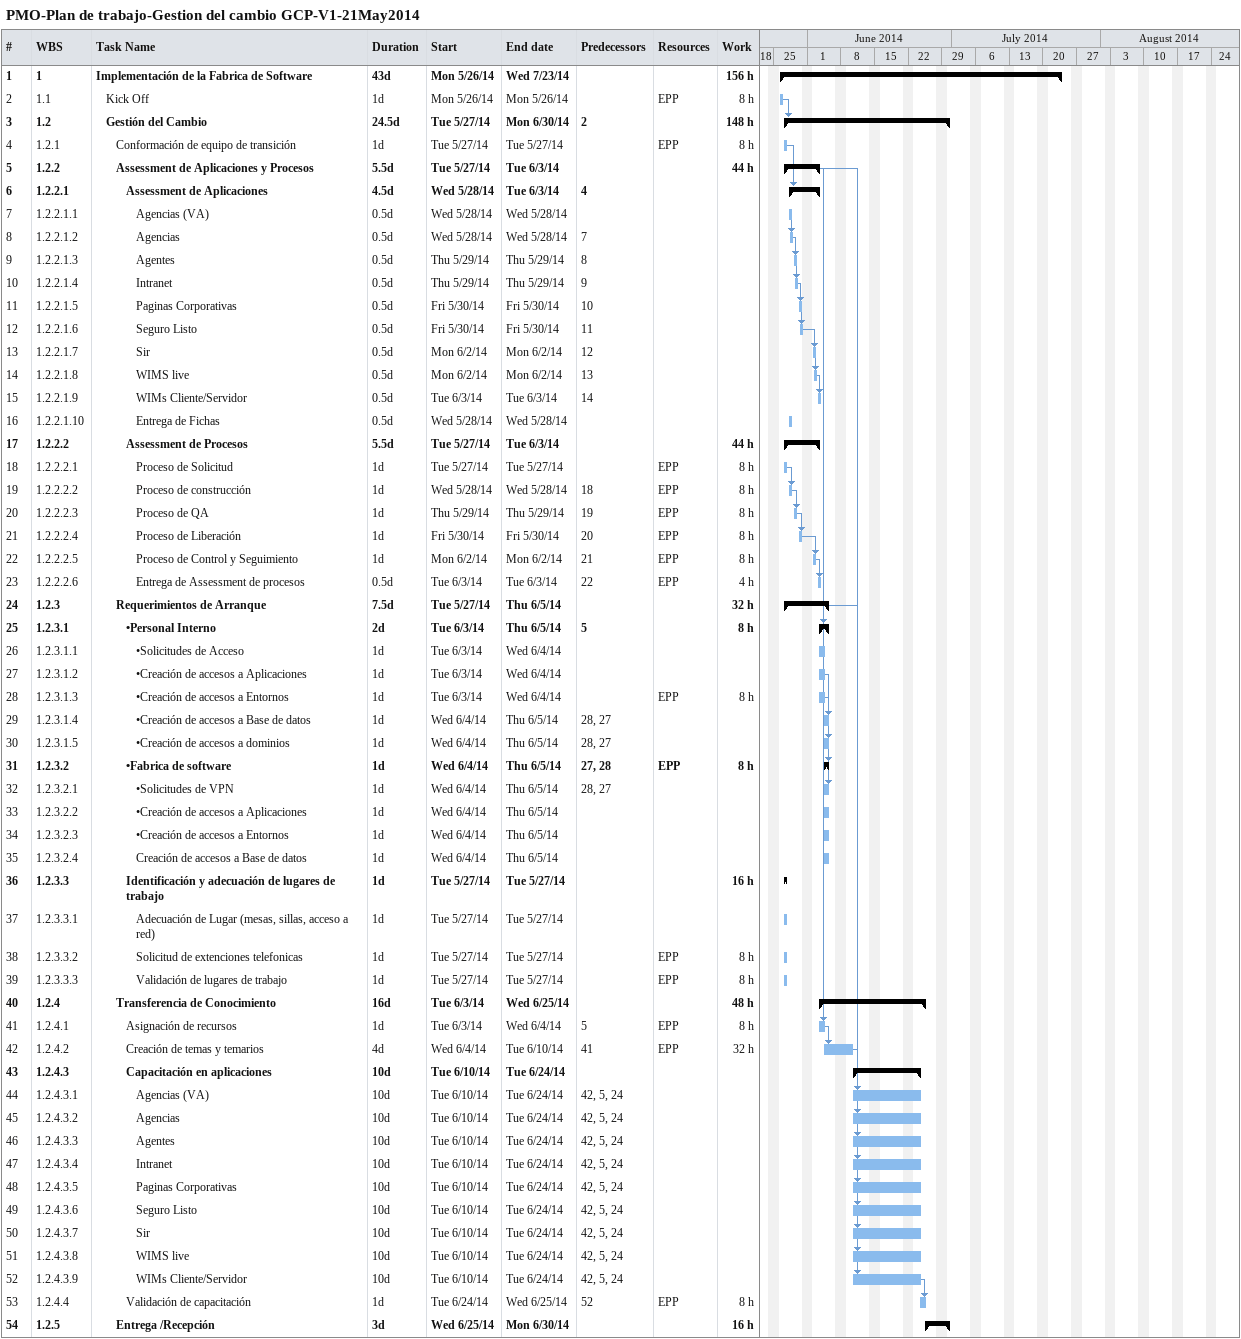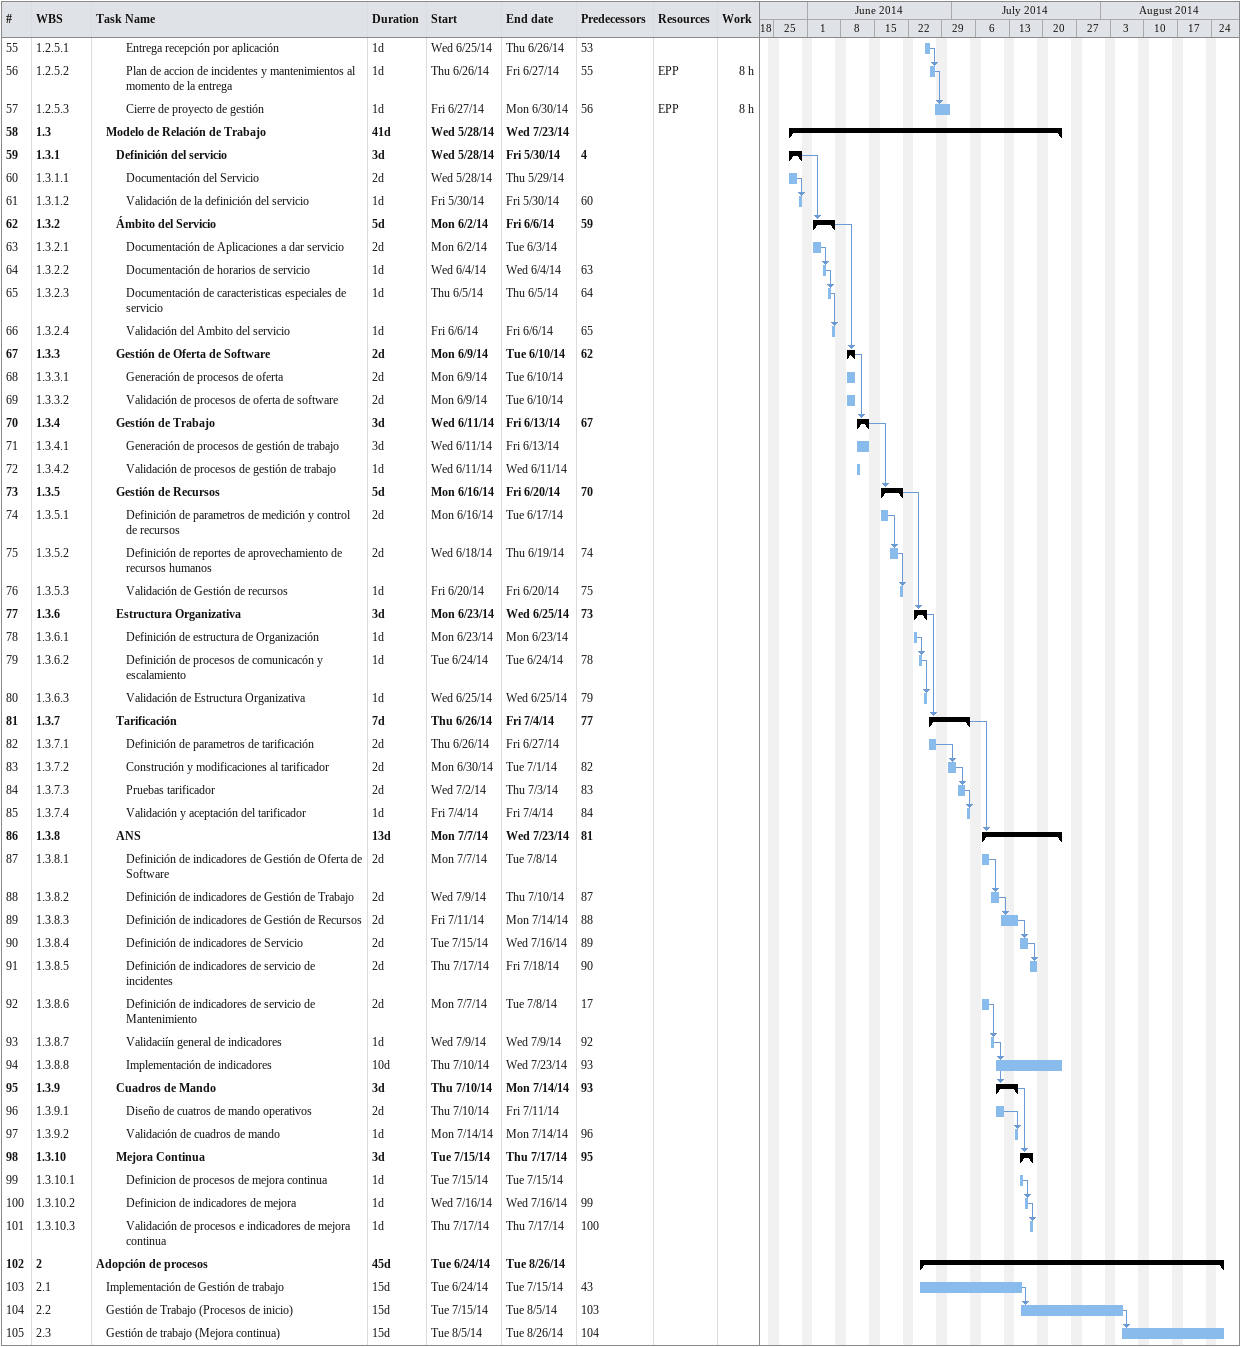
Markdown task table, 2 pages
PMO-Plan de trabajo-Gestion del cambio GCP-V1-21May2014

| ID | WBS | Task | Duration | Start | Finish | Predecessors | Resources | Work (h) |
|---|---|---|---|---|---|---|---|---|
| 1 | 1 | **Implementación de la Fabrica de Software** | 43d | 2014-05-26 | 2014-07-23 |  |  | 156 |
| 2 | 1.1 | Kick Off | 1d | 2014-05-26 | 2014-05-26 |  | EPP | 8 |
| 3 | 1.2 | **Gestión del Cambio** | 24.5d | 2014-05-27 | 2014-06-30 | 2 |  | 148 |
| 4 | 1.2.1 | Conformación de equipo de transición | 1d | 2014-05-27 | 2014-05-27 |  | EPP | 8 |
| 5 | 1.2.2 | **Assessment de Aplicaciones y Procesos** | 5.5d | 2014-05-27 | 2014-06-03 |  |  | 44 |
| 6 | 1.2.2.1 | **Assessment de Aplicaciones** | 4.5d | 2014-05-28 | 2014-06-03 | 4 |  |  |
| 7 | 1.2.2.1.1 | Agencias (VA) | 0.5d | 2014-05-28 | 2014-05-28 |  |  |  |
| 8 | 1.2.2.1.2 | Agencias | 0.5d | 2014-05-28 | 2014-05-28 | 7 |  |  |
| 9 | 1.2.2.1.3 | Agentes | 0.5d | 2014-05-29 | 2014-05-29 | 8 |  |  |
| 10 | 1.2.2.1.4 | Intranet | 0.5d | 2014-05-29 | 2014-05-29 | 9 |  |  |
| 11 | 1.2.2.1.5 | Paginas Corporativas | 0.5d | 2014-05-30 | 2014-05-30 | 10 |  |  |
| 12 | 1.2.2.1.6 | Seguro Listo | 0.5d | 2014-05-30 | 2014-05-30 | 11 |  |  |
| 13 | 1.2.2.1.7 | Sir | 0.5d | 2014-06-02 | 2014-06-02 | 12 |  |  |
| 14 | 1.2.2.1.8 | WIMS live | 0.5d | 2014-06-02 | 2014-06-02 | 13 |  |  |
| 15 | 1.2.2.1.9 | WIMs Cliente/Servidor | 0.5d | 2014-06-03 | 2014-06-03 | 14 |  |  |
| 16 | 1.2.2.1.10 | Entrega de Fichas | 0.5d | 2014-05-28 | 2014-05-28 |  |  |  |
| 17 | 1.2.2.2 | **Assessment de Procesos** | 5.5d | 2014-05-27 | 2014-06-03 |  |  | 44 |
| 18 | 1.2.2.2.1 | Proceso de Solicitud | 1d | 2014-05-27 | 2014-05-27 |  | EPP | 8 |
| 19 | 1.2.2.2.2 | Proceso de construcción | 1d | 2014-05-28 | 2014-05-28 | 18 | EPP | 8 |
| 20 | 1.2.2.2.3 | Proceso de QA | 1d | 2014-05-29 | 2014-05-29 | 19 | EPP | 8 |
| 21 | 1.2.2.2.4 | Proceso de Liberación | 1d | 2014-05-30 | 2014-05-30 | 20 | EPP | 8 |
| 22 | 1.2.2.2.5 | Proceso de Control y Seguimiento | 1d | 2014-06-02 | 2014-06-02 | 21 | EPP | 8 |
| 23 | 1.2.2.2.6 | Entrega de Assessment de procesos | 0.5d | 2014-06-03 | 2014-06-03 | 22 | EPP | 4 |
| 24 | 1.2.3 | **Requerimientos de Arranque** | 7.5d | 2014-05-27 | 2014-06-05 |  |  | 32 |
| 25 | 1.2.3.1 | **•Personal Interno** | 2d | 2014-06-03 | 2014-06-05 | 5 |  | 8 |
| 26 | 1.2.3.1.1 | •Solicitudes de Acceso | 1d | 2014-06-03 | 2014-06-04 |  |  |  |
| 27 | 1.2.3.1.2 | •Creación de accesos a Aplicaciones | 1d | 2014-06-03 | 2014-06-04 |  |  |  |
| 28 | 1.2.3.1.3 | •Creación de accesos a Entornos | 1d | 2014-06-03 | 2014-06-04 |  | EPP | 8 |
| 29 | 1.2.3.1.4 | •Creación de accesos a Base de datos | 1d | 2014-06-04 | 2014-06-05 | 28, 27 |  |  |
| 30 | 1.2.3.1.5 | •Creación de accesos a dominios | 1d | 2014-06-04 | 2014-06-05 | 28, 27 |  |  |
| 31 | 1.2.3.2 | **•Fabrica de software** | 1d | 2014-06-04 | 2014-06-05 | 27, 28 | EPP | 8 |
| 32 | 1.2.3.2.1 | •Solicitudes de VPN | 1d | 2014-06-04 | 2014-06-05 | 28, 27 |  |  |
| 33 | 1.2.3.2.2 | •Creación de accesos a Aplicaciones | 1d | 2014-06-04 | 2014-06-05 |  |  |  |
| 34 | 1.2.3.2.3 | •Creación de accesos a Entornos | 1d | 2014-06-04 | 2014-06-05 |  |  |  |
| 35 | 1.2.3.2.4 | Creación de accesos a Base de datos | 1d | 2014-06-04 | 2014-06-05 |  |  |  |
| 36 | 1.2.3.3 | **Identificación y adecuación de lugares de trabajo** | 1d | 2014-05-27 | 2014-05-27 |  |  | 16 |
| 37 | 1.2.3.3.1 | Adecuación de Lugar (mesas, sillas, acceso a red) | 1d | 2014-05-27 | 2014-05-27 |  |  |  |
| 38 | 1.2.3.3.2 | Solicitud de extenciones telefonicas | 1d | 2014-05-27 | 2014-05-27 |  | EPP | 8 |
| 39 | 1.2.3.3.3 | Validación de lugares de trabajo | 1d | 2014-05-27 | 2014-05-27 |  | EPP | 8 |
| 40 | 1.2.4 | **Transferencia de Conocimiento** | 16d | 2014-06-03 | 2014-06-25 |  |  | 48 |
| 41 | 1.2.4.1 | Asignación de recursos | 1d | 2014-06-03 | 2014-06-04 | 5 | EPP | 8 |
| 42 | 1.2.4.2 | Creación de temas y temarios | 4d | 2014-06-04 | 2014-06-10 | 41 | EPP | 32 |
| 43 | 1.2.4.3 | **Capacitación en aplicaciones** | 10d | 2014-06-10 | 2014-06-24 |  |  |  |
| 44 | 1.2.4.3.1 | Agencias (VA) | 10d | 2014-06-10 | 2014-06-24 | 42, 5, 24 |  |  |
| 45 | 1.2.4.3.2 | Agencias | 10d | 2014-06-10 | 2014-06-24 | 42, 5, 24 |  |  |
| 46 | 1.2.4.3.3 | Agentes | 10d | 2014-06-10 | 2014-06-24 | 42, 5, 24 |  |  |
| 47 | 1.2.4.3.4 | Intranet | 10d | 2014-06-10 | 2014-06-24 | 42, 5, 24 |  |  |
| 48 | 1.2.4.3.5 | Paginas Corporativas | 10d | 2014-06-10 | 2014-06-24 | 42, 5, 24 |  |  |
| 49 | 1.2.4.3.6 | Seguro Listo | 10d | 2014-06-10 | 2014-06-24 | 42, 5, 24 |  |  |
| 50 | 1.2.4.3.7 | Sir | 10d | 2014-06-10 | 2014-06-24 | 42, 5, 24 |  |  |
| 51 | 1.2.4.3.8 | WIMS live | 10d | 2014-06-10 | 2014-06-24 | 42, 5, 24 |  |  |
| 52 | 1.2.4.3.9 | WIMs Cliente/Servidor | 10d | 2014-06-10 | 2014-06-24 | 42, 5, 24 |  |  |
| 53 | 1.2.4.4 | Validación de capacitación | 1d | 2014-06-24 | 2014-06-25 | 52 | EPP | 8 |
| 54 | 1.2.5 | **Entrega /Recepción** | 3d | 2014-06-25 | 2014-06-30 |  |  | 16 |
| 55 | 1.2.5.1 | Entrega recepción por aplicación | 1d | 2014-06-25 | 2014-06-26 | 53 |  |  |
| 56 | 1.2.5.2 | Plan de accion de incidentes y mantenimientos al momento de la entrega | 1d | 2014-06-26 | 2014-06-27 | 55 | EPP | 8 |
| 57 | 1.2.5.3 | Cierre de proyecto de gestión | 1d | 2014-06-27 | 2014-06-30 | 56 | EPP | 8 |
| 58 | 1.3 | **Modelo de Relación de Trabajo** | 41d | 2014-05-28 | 2014-07-23 |  |  |  |
| 59 | 1.3.1 | **Definición del servicio** | 3d | 2014-05-28 | 2014-05-30 | 4 |  |  |
| 60 | 1.3.1.1 | Documentación del Servicio | 2d | 2014-05-28 | 2014-05-29 |  |  |  |
| 61 | 1.3.1.2 | Validación de la definición del servicio | 1d | 2014-05-30 | 2014-05-30 | 60 |  |  |
| 62 | 1.3.2 | **Ámbito del Servicio** | 5d | 2014-06-02 | 2014-06-06 | 59 |  |  |
| 63 | 1.3.2.1 | Documentación de Aplicaciones a dar servicio | 2d | 2014-06-02 | 2014-06-03 |  |  |  |
| 64 | 1.3.2.2 | Documentación de horarios de servicio | 1d | 2014-06-04 | 2014-06-04 | 63 |  |  |
| 65 | 1.3.2.3 | Documentación de caracteristicas especiales de servicio | 1d | 2014-06-05 | 2014-06-05 | 64 |  |  |
| 66 | 1.3.2.4 | Validación del Ambito del servicio | 1d | 2014-06-06 | 2014-06-06 | 65 |  |  |
| 67 | 1.3.3 | **Gestión de Oferta de Software** | 2d | 2014-06-09 | 2014-06-10 | 62 |  |  |
| 68 | 1.3.3.1 | Generación de procesos de oferta | 2d | 2014-06-09 | 2014-06-10 |  |  |  |
| 69 | 1.3.3.2 | Validación de procesos de oferta de software | 2d | 2014-06-09 | 2014-06-10 |  |  |  |
| 70 | 1.3.4 | **Gestión de Trabajo** | 3d | 2014-06-11 | 2014-06-13 | 67 |  |  |
| 71 | 1.3.4.1 | Generación de procesos de gestión de trabajo | 3d | 2014-06-11 | 2014-06-13 |  |  |  |
| 72 | 1.3.4.2 | Validación de procesos de gestión de trabajo | 1d | 2014-06-11 | 2014-06-11 |  |  |  |
| 73 | 1.3.5 | **Gestión de Recursos** | 5d | 2014-06-16 | 2014-06-20 | 70 |  |  |
| 74 | 1.3.5.1 | Definición de parametros de medición y control de recursos | 2d | 2014-06-16 | 2014-06-17 |  |  |  |
| 75 | 1.3.5.2 | Definición de reportes de aprovechamiento de recursos humanos | 2d | 2014-06-18 | 2014-06-19 | 74 |  |  |
| 76 | 1.3.5.3 | Validación de Gestión de recursos | 1d | 2014-06-20 | 2014-06-20 | 75 |  |  |
| 77 | 1.3.6 | **Estructura Organizativa** | 3d | 2014-06-23 | 2014-06-25 | 73 |  |  |
| 78 | 1.3.6.1 | Definición de estructura de Organización | 1d | 2014-06-23 | 2014-06-23 |  |  |  |
| 79 | 1.3.6.2 | Definición de procesos de comunicacón y escalamiento | 1d | 2014-06-24 | 2014-06-24 | 78 |  |  |
| 80 | 1.3.6.3 | Validación de Estructura Organizativa | 1d | 2014-06-25 | 2014-06-25 | 79 |  |  |
| 81 | 1.3.7 | **Tarificación** | 7d | 2014-06-26 | 2014-07-04 | 77 |  |  |
| 82 | 1.3.7.1 | Definición de parametros de tarificación | 2d | 2014-06-26 | 2014-06-27 |  |  |  |
| 83 | 1.3.7.2 | Construción y modificaciones al tarificador | 2d | 2014-06-30 | 2014-07-01 | 82 |  |  |
| 84 | 1.3.7.3 | Pruebas tarificador | 2d | 2014-07-02 | 2014-07-03 | 83 |  |  |
| 85 | 1.3.7.4 | Validación y aceptación del tarificador | 1d | 2014-07-04 | 2014-07-04 | 84 |  |  |
| 86 | 1.3.8 | **ANS** | 13d | 2014-07-07 | 2014-07-23 | 81 |  |  |
| 87 | 1.3.8.1 | Definición de indicadores de Gestión de Oferta de Software | 2d | 2014-07-07 | 2014-07-08 |  |  |  |
| 88 | 1.3.8.2 | Definición de indicadores de Gestión de Trabajo | 2d | 2014-07-09 | 2014-07-10 | 87 |  |  |
| 89 | 1.3.8.3 | Definición de indicadores de Gestión de Recursos | 2d | 2014-07-11 | 2014-07-14 | 88 |  |  |
| 90 | 1.3.8.4 | Definición de indicadores de Servicio | 2d | 2014-07-15 | 2014-07-16 | 89 |  |  |
| 91 | 1.3.8.5 | Definición de indicadores de servicio de incidentes | 2d | 2014-07-17 | 2014-07-18 | 90 |  |  |
| 92 | 1.3.8.6 | Definición de indicadores de servicio de Mantenimiento | 2d | 2014-07-07 | 2014-07-08 | 17 |  |  |
| 93 | 1.3.8.7 | Validaciín general de indicadores | 1d | 2014-07-09 | 2014-07-09 | 92 |  |  |
| 94 | 1.3.8.8 | Implementación de indicadores | 10d | 2014-07-10 | 2014-07-23 | 93 |  |  |
| 95 | 1.3.9 | **Cuadros de Mando** | 3d | 2014-07-10 | 2014-07-14 | 93 |  |  |
| 96 | 1.3.9.1 | Diseño de cuatros de mando operativos | 2d | 2014-07-10 | 2014-07-11 |  |  |  |
| 97 | 1.3.9.2 | Validación de cuadros de mando | 1d | 2014-07-14 | 2014-07-14 | 96 |  |  |
| 98 | 1.3.10 | **Mejora Continua** | 3d | 2014-07-15 | 2014-07-17 | 95 |  |  |
| 99 | 1.3.10.1 | Definicion de procesos de mejora continua | 1d | 2014-07-15 | 2014-07-15 |  |  |  |
| 100 | 1.3.10.2 | Definicion de indicadores de mejora | 1d | 2014-07-16 | 2014-07-16 | 99 |  |  |
| 101 | 1.3.10.3 | Validación de procesos e indicadores de mejora continua | 1d | 2014-07-17 | 2014-07-17 | 100 |  |  |
| 102 | 2 | **Adopción de procesos** | 45d | 2014-06-24 | 2014-08-26 |  |  |  |
| 103 | 2.1 | Implementación de Gestión de trabajo | 15d | 2014-06-24 | 2014-07-15 | 43 |  |  |
| 104 | 2.2 | Gestión de Trabajo (Procesos de inicio) | 15d | 2014-07-15 | 2014-08-05 | 103 |  |  |
| 105 | 2.3 | Gestión de trabajo (Mejora continua) | 15d | 2014-08-05 | 2014-08-26 | 104 |  |  |
